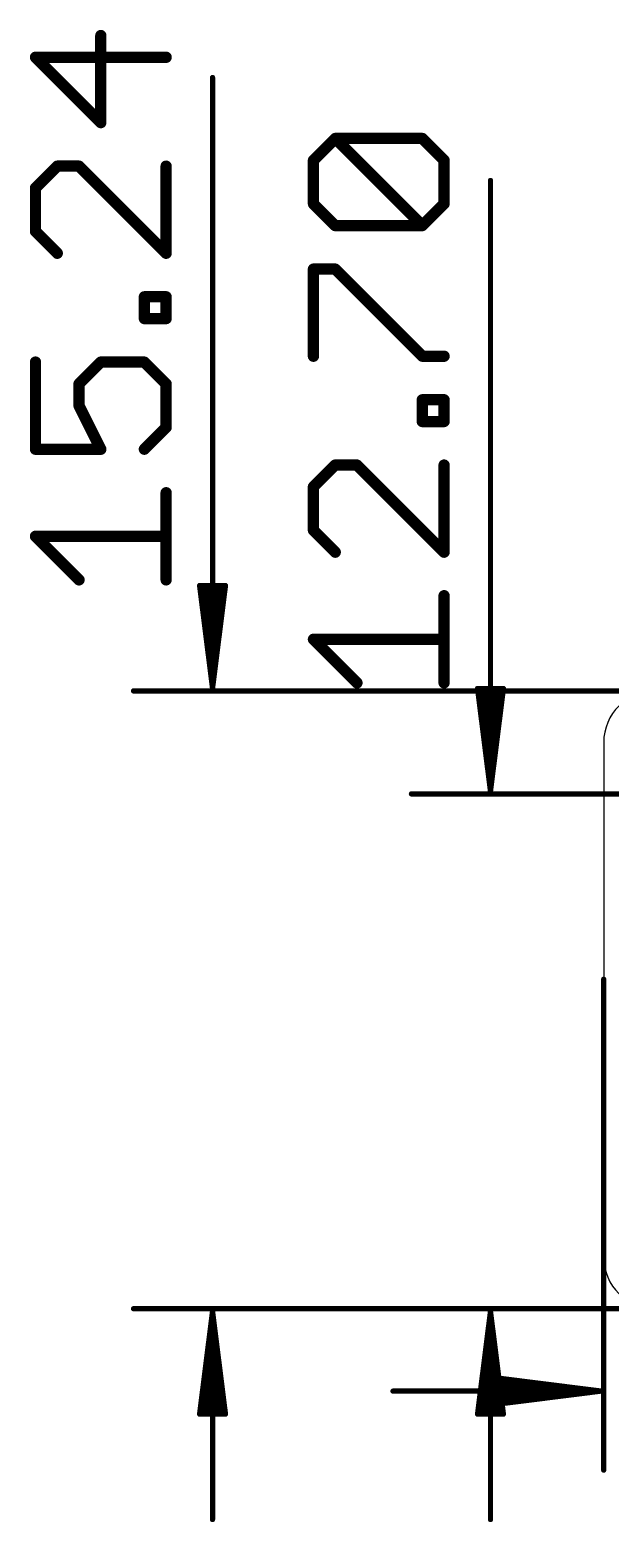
# Model space of a CAD drawing. Extents: x -14.2 to 26.5, y -5.3 to 31.5.
# Drawn here: x -14.16 to 0.16, y -5.27 to 31.55 of the extents above; entities that cross this region are included whole.
import ezdxf

# ---------------------------------------------------------------- set-up
doc = ezdxf.new("R2010")
doc.units = 0
doc.layers.add('20', color=53, linetype='CONTINUOUS')
doc.layers.add('47', color=253, linetype='CONTINUOUS')

msp = doc.modelspace()

# ---------------------------------------------------------------- linework, layer by layer
at = {"layer": '20'}
msp.add_line((0, 13.97), (0, 1.27), dxfattribs=at)
for centre, start, end in [((1.27, 13.97), 90, 180), ((1.27, 1.27), 180, 270)]:
    msp.add_arc(centre, 1.27, start, end, dxfattribs=at)
at = {"layer": '47'}
for points, const_width in [([(-12.4084, 29.2593), (-12.4084, 31.4082)], 0.2794), ([(-10.7967, 30.871), (-14.0201, 30.871)], 0.2794), ([(-14.0201, 30.871), (-12.4084, 29.2593)], 0.2794), ([(-9.652, 15.305), (-9.652, 30.3719)], 0.13), ([(-7.1621, 28.331), (-6.6248, 28.8682)], 0.2794), ([(-6.6248, 28.8682), (-4.4759, 28.8682)], 0.2794), ([(-4.4759, 26.7193), (-6.6248, 28.8682)], 0.2794), ([(-4.4759, 28.8682), (-3.9387, 28.331)], 0.2794), ([(-7.1621, 27.2566), (-7.1621, 28.331)], 0.2794), ([(-3.9387, 28.331), (-3.9387, 27.2566)], 0.2794), ([(-13.4828, 28.1855), (-14.0201, 27.6483)], 0.2794), ([(-12.9456, 28.1855), (-13.4828, 28.1855)], 0.2794), ([(-10.7967, 26.0366), (-12.9456, 28.1855)], 0.2794), ([(-10.7967, 28.1855), (-10.7967, 26.0366)], 0.2794), ([(-14.0201, 27.6483), (-14.0201, 26.5738)], 0.2794), ([(-2.794, 12.765), (-2.794, 27.8319)], 0.13), ([(-6.6248, 26.7193), (-7.1621, 27.2566)], 0.2794), ([(-3.9387, 27.2566), (-4.4759, 26.7193)], 0.2794), ([(-14.0201, 26.5738), (-13.4828, 26.0366)], 0.2794), ([(-4.4759, 26.7193), (-6.6248, 26.7193)], 0.2794), ([(-7.1621, 23.4966), (-7.1621, 25.6455)], 0.2794), ([(-7.1621, 25.6455), (-6.6248, 25.6455)], 0.2794), ([(-6.6248, 25.6455), (-4.4759, 23.4966)], 0.2794), ([(-11.3339, 24.4252), (-11.3339, 24.9624)], 0.2794), ([(-11.3339, 24.9624), (-10.7967, 24.9624)], 0.2794), ([(-10.7967, 24.9624), (-10.7967, 24.4252)], 0.2794), ([(-10.7967, 24.4252), (-11.3339, 24.4252)], 0.2794), ([(-4.4759, 23.4966), (-3.9387, 23.4966)], 0.2794), ([(-14.0201, 23.3514), (-14.0201, 21.2025)], 0.2794), ([(-12.9456, 22.8141), (-12.4084, 23.3514)], 0.2794), ([(-12.4084, 23.3514), (-11.3339, 23.3514)], 0.2794), ([(-11.3339, 23.3514), (-10.7967, 22.8141)], 0.2794), ([(-12.9456, 22.2769), (-12.9456, 22.8141)], 0.2794), ([(-10.7967, 22.8141), (-10.7967, 21.7397)], 0.2794), ([(-4.4759, 21.8852), (-4.4759, 22.4224)], 0.2794), ([(-4.4759, 22.4224), (-3.9387, 22.4224)], 0.2794), ([(-3.9387, 22.4224), (-3.9387, 21.8852)], 0.2794), ([(-12.4084, 21.2025), (-12.9456, 22.2769)], 0.2794), ([(-10.7967, 21.7397), (-11.3339, 21.2025)], 0.2794), ([(-3.9387, 21.8852), (-4.4759, 21.8852)], 0.2794), ([(-14.0201, 21.2025), (-12.4084, 21.2025)], 0.2794), ([(-6.6248, 20.8114), (-7.1621, 20.2741)], 0.2794), ([(-6.0876, 20.8114), (-6.6248, 20.8114)], 0.2794), ([(-3.9387, 18.6625), (-6.0876, 20.8114)], 0.2794), ([(-3.9387, 20.8114), (-3.9387, 18.6625)], 0.2794), ([(-10.7967, 17.9797), (-10.7967, 20.1286)], 0.2794), ([(-7.1621, 20.2741), (-7.1621, 19.1997)], 0.2794), ([(-12.9456, 17.9797), (-14.0201, 19.0541)], 0.2794), ([(-14.0201, 19.0541), (-10.7967, 19.0541)], 0.2794), ([(-7.1621, 19.1997), (-6.6248, 18.6625)], 0.2794), ([(-9.652, 15.305), (-9.9712, 17.84)], 0.13), ([(-9.9712, 17.84), (-9.3328, 17.84)], 0.13), ([(-9.652, 15.305), (-9.912, 17.84)], 0.13), ([(-9.652, 15.305), (-9.782, 17.84)], 0.13), ([(-9.3328, 17.84), (-9.652, 15.305)], 0.13), ([(-9.522, 17.84), (-9.652, 15.305)], 0.13), ([(-9.392, 17.84), (-9.652, 15.305)], 0.13), ([(-3.9387, 15.4397), (-3.9387, 17.5886)], 0.2794), ([(-6.0876, 15.4397), (-7.1621, 16.5142)], 0.2794), ([(-7.1621, 16.5142), (-3.9387, 16.5142)], 0.2794), ([(5.334, 15.24), (-11.602, 15.24)], 0.13), ([(-2.794, 12.765), (-3.1132, 15.3)], 0.13), ([(-3.1132, 15.3), (-2.4748, 15.3)], 0.13), ([(-2.794, 12.765), (-3.054, 15.3)], 0.13), ([(-2.794, 12.765), (-2.924, 15.3)], 0.13), ([(-2.4748, 15.3), (-2.794, 12.765)], 0.13), ([(-2.664, 15.3), (-2.794, 12.765)], 0.13), ([(-2.534, 15.3), (-2.794, 12.765)], 0.13), ([(5.08, 12.7), (-4.744, 12.7)], 0.13), ([(0, 8.128), (0, -3.982)], 0.13), ([(5.334, 0), (-11.602, 0)], 0.13), ([(-9.652, -0.065), (-9.9712, -2.6)], 0.13), ([(-9.652, -0.065), (-9.912, -2.6)], 0.13), ([(-9.652, -0.065), (-9.782, -2.6)], 0.13), ([(-9.652, -0.065), (-9.652, -5.2)], 0.13), ([(-9.3328, -2.6), (-9.652, -0.065)], 0.13), ([(-9.522, -2.6), (-9.652, -0.065)], 0.13), ([(-9.392, -2.6), (-9.652, -0.065)], 0.13), ([(5.08, 0), (-4.744, 0)], 0.13), ([(-2.794, -0.065), (-3.1132, -2.6)], 0.13), ([(-2.794, -0.065), (-3.054, -2.6)], 0.13), ([(-2.794, -0.065), (-2.924, -2.6)], 0.13), ([(-2.794, -0.065), (-2.794, -5.2)], 0.13), ([(-2.4748, -2.6), (-2.794, -0.065)], 0.13), ([(-2.664, -2.6), (-2.794, -0.065)], 0.13), ([(-2.534, -2.6), (-2.794, -0.065)], 0.13), ([(-0.065, -2.032), (-2.6, -1.7128)], 0.13), ([(-2.6, -1.7128), (-2.6, -2.3512)], 0.13), ([(-0.065, -2.032), (-2.6, -1.772)], 0.13), ([(-0.065, -2.032), (-2.6, -1.902)], 0.13), ([(-0.065, -2.032), (-5.2, -2.032)], 0.13), ([(-2.6, -2.3512), (-0.065, -2.032)], 0.13), ([(-2.6, -2.162), (-0.065, -2.032)], 0.13), ([(-2.6, -2.292), (-0.065, -2.032)], 0.13), ([(-9.9712, -2.6), (-9.3328, -2.6)], 0.13), ([(-3.1132, -2.6), (-2.4748, -2.6)], 0.13)]:
    msp.add_lwpolyline(points, dxfattribs=dict(at, const_width=const_width))
for points, const_width in [([(-12.3385, 31.4082, 1), (-12.4782, 31.4082)], 0.1397), ([(-14.0201, 30.9409, 1), (-14.0201, 30.8012)], 0.1397), ([(-13.9707, 30.9204, 1), (-14.0694, 30.8216)], 0.1397), ([(-10.7967, 30.8012, 1), (-10.7967, 30.9409)], 0.1397), ([(-9.6195, 30.3719, 1), (-9.6845, 30.3719)], 0.065), ([(-12.4782, 29.2593, 1), (-12.3385, 29.2593)], 0.1397), ([(-12.4578, 29.2099, 1), (-12.359, 29.3087)], 0.1397), ([(-6.6248, 28.9381, 1), (-6.6248, 28.7984)], 0.1397), ([(-6.5754, 28.9176, 1), (-6.6742, 28.8188)], 0.1397), ([(-6.5754, 28.8188, 1), (-6.6742, 28.9176)], 0.1397), ([(-4.4265, 28.9176, 1), (-4.5253, 28.8188)], 0.1397), ([(-4.4759, 28.7984, 1), (-4.4759, 28.9381)], 0.1397), ([(-7.0922, 28.331, 1), (-7.2319, 28.331)], 0.1397), ([(-7.2114, 28.3804, 1), (-7.1127, 28.2816)], 0.1397), ([(-3.8689, 28.331, 1), (-4.0086, 28.331)], 0.1397), ([(-3.9881, 28.2816, 1), (-3.8893, 28.3804)], 0.1397), ([(-13.4828, 28.2553, 1), (-13.4828, 28.1156)], 0.1397), ([(-13.4334, 28.1361, 1), (-13.5322, 28.2349)], 0.1397), ([(-12.8962, 28.2349, 1), (-12.995, 28.1361)], 0.1397), ([(-12.9456, 28.1156, 1), (-12.9456, 28.2553)], 0.1397), ([(-10.7269, 28.1855, 1), (-10.8666, 28.1855)], 0.1397), ([(-13.9502, 27.6483, 1), (-14.0899, 27.6483)], 0.1397), ([(-14.0694, 27.6976, 1), (-13.9707, 27.5989)], 0.1397), ([(-2.7615, 27.8319, 1), (-2.8265, 27.8319)], 0.065), ([(-7.2319, 27.2566, 1), (-7.0922, 27.2566)], 0.1397), ([(-7.1127, 27.306, 1), (-7.2114, 27.2072)], 0.1397), ([(-4.0086, 27.2566, 1), (-3.8689, 27.2566)], 0.1397), ([(-3.8893, 27.2072, 1), (-3.9881, 27.306)], 0.1397), ([(-14.0899, 26.5738, 1), (-13.9502, 26.5738)], 0.1397), ([(-13.9707, 26.6232, 1), (-14.0694, 26.5244)], 0.1397), ([(-6.6248, 26.7892, 1), (-6.6248, 26.6495)], 0.1397), ([(-6.6742, 26.6699, 1), (-6.5754, 26.7687)], 0.1397), ([(-4.5253, 26.7687, 1), (-4.4265, 26.6699)], 0.1397), ([(-4.5253, 26.6699, 1), (-4.4265, 26.7687)], 0.1397), ([(-4.4759, 26.6495, 1), (-4.4759, 26.7892)], 0.1397), ([(-13.5322, 25.9872, 1), (-13.4334, 26.086)], 0.1397), ([(-10.8461, 25.9872, 1), (-10.7473, 26.086)], 0.1397), ([(-10.8666, 26.0366, 1), (-10.7269, 26.0366)], 0.1397), ([(-7.0922, 25.6455, 1), (-7.2319, 25.6455)], 0.1397), ([(-7.1621, 25.7153, 1), (-7.1621, 25.5756)], 0.1397), ([(-6.5754, 25.6949, 1), (-6.6742, 25.5961)], 0.1397), ([(-6.6248, 25.5756, 1), (-6.6248, 25.7153)], 0.1397), ([(-11.2641, 24.9624, 1), (-11.4038, 24.9624)], 0.1397), ([(-11.3339, 25.0323, 1), (-11.3339, 24.8926)], 0.1397), ([(-10.7269, 24.9624, 1), (-10.8666, 24.9624)], 0.1397), ([(-10.7967, 24.8926, 1), (-10.7967, 25.0323)], 0.1397), ([(-11.4038, 24.4252, 1), (-11.2641, 24.4252)], 0.1397), ([(-11.3339, 24.4951, 1), (-11.3339, 24.3554)], 0.1397), ([(-10.8666, 24.4252, 1), (-10.7269, 24.4252)], 0.1397), ([(-10.7967, 24.3554, 1), (-10.7967, 24.4951)], 0.1397), ([(-7.2319, 23.4966, 1), (-7.0922, 23.4966)], 0.1397), ([(-4.4759, 23.5664, 1), (-4.4759, 23.4267)], 0.1397), ([(-4.5253, 23.4472, 1), (-4.4265, 23.546)], 0.1397), ([(-3.9387, 23.4267, 1), (-3.9387, 23.5664)], 0.1397), ([(-13.9502, 23.3514, 1), (-14.0899, 23.3514)], 0.1397), ([(-12.4084, 23.4212, 1), (-12.4084, 23.2815)], 0.1397), ([(-12.359, 23.302, 1), (-12.4578, 23.4007)], 0.1397), ([(-11.2845, 23.4007, 1), (-11.3833, 23.302)], 0.1397), ([(-11.3339, 23.2815, 1), (-11.3339, 23.4212)], 0.1397), ([(-12.8758, 22.8141, 1), (-13.0155, 22.8141)], 0.1397), ([(-12.995, 22.8635, 1), (-12.8962, 22.7647)], 0.1397), ([(-10.7269, 22.8141, 1), (-10.8666, 22.8141)], 0.1397), ([(-10.8461, 22.7647, 1), (-10.7473, 22.8635)], 0.1397), ([(-4.4061, 22.4224, 1), (-4.5458, 22.4224)], 0.1397), ([(-4.4759, 22.4923, 1), (-4.4759, 22.3526)], 0.1397), ([(-3.8689, 22.4224, 1), (-4.0086, 22.4224)], 0.1397), ([(-3.9387, 22.3526, 1), (-3.9387, 22.4923)], 0.1397), ([(-13.0155, 22.2769, 1), (-12.8758, 22.2769)], 0.1397), ([(-12.8831, 22.3081, 1), (-13.0081, 22.2457)], 0.1397), ([(-10.8666, 21.7397, 1), (-10.7269, 21.7397)], 0.1397), ([(-10.7473, 21.6903, 1), (-10.8461, 21.7891)], 0.1397), ([(-4.4759, 21.9551, 1), (-4.4759, 21.8154)], 0.1397), ([(-4.5458, 21.8852, 1), (-4.4061, 21.8852)], 0.1397), ([(-4.0086, 21.8852, 1), (-3.8689, 21.8852)], 0.1397), ([(-3.9387, 21.8154, 1), (-3.9387, 21.9551)], 0.1397), ([(-14.0201, 21.2723, 1), (-14.0201, 21.1326)], 0.1397), ([(-14.0899, 21.2025, 1), (-13.9502, 21.2025)], 0.1397), ([(-12.4709, 21.1712, 1), (-12.3459, 21.2337)], 0.1397), ([(-12.4084, 21.1326, 1), (-12.4084, 21.2723)], 0.1397), ([(-11.3833, 21.2518, 1), (-11.2845, 21.1531)], 0.1397), ([(-6.6248, 20.8812, 1), (-6.6248, 20.7415)], 0.1397), ([(-6.5754, 20.762, 1), (-6.6742, 20.8607)], 0.1397), ([(-6.0382, 20.8607, 1), (-6.137, 20.762)], 0.1397), ([(-6.0876, 20.7415, 1), (-6.0876, 20.8812)], 0.1397), ([(-3.8689, 20.8114, 1), (-4.0086, 20.8114)], 0.1397), ([(-10.7269, 20.1286, 1), (-10.8666, 20.1286)], 0.1397), ([(-7.0922, 20.2741, 1), (-7.2319, 20.2741)], 0.1397), ([(-7.2114, 20.3235, 1), (-7.1127, 20.2247)], 0.1397), ([(-14.0201, 19.124, 1), (-14.0201, 18.9843)], 0.1397), ([(-13.9707, 19.1035, 1), (-14.0694, 19.0048)], 0.1397), ([(-10.7967, 18.9843, 1), (-10.7967, 19.124)], 0.1397), ([(-7.2319, 19.1997, 1), (-7.0922, 19.1997)], 0.1397), ([(-7.1127, 19.2491, 1), (-7.2114, 19.1503)], 0.1397), ([(-6.6742, 18.6131, 1), (-6.5754, 18.7118)], 0.1397), ([(-3.9881, 18.6131, 1), (-3.8893, 18.7118)], 0.1397), ([(-4.0086, 18.6625, 1), (-3.8689, 18.6625)], 0.1397), ([(-12.995, 17.9303, 1), (-12.8962, 18.0291)], 0.1397), ([(-10.8666, 17.9797, 1), (-10.7269, 17.9797)], 0.1397), ([(-9.939, 17.8441, 1), (-10.0035, 17.8359)], 0.065), ([(-9.9712, 17.8725, 1), (-9.9712, 17.8075)], 0.065), ([(-9.8797, 17.8433, 1), (-9.9443, 17.8367)], 0.065), ([(-9.7495, 17.8417, 1), (-9.8145, 17.8383)], 0.065), ([(-9.4895, 17.8383, 1), (-9.5545, 17.8417)], 0.065), ([(-9.3597, 17.8367, 1), (-9.4243, 17.8433)], 0.065), ([(-9.3005, 17.8359, 1), (-9.365, 17.8441)], 0.065), ([(-9.3328, 17.8075, 1), (-9.3328, 17.8725)], 0.065), ([(-3.8689, 17.5886, 1), (-4.0086, 17.5886)], 0.1397), ([(-7.1621, 16.584, 1), (-7.1621, 16.4443)], 0.1397), ([(-7.1127, 16.5635, 1), (-7.2114, 16.4648)], 0.1397), ([(-3.9387, 16.4443, 1), (-3.9387, 16.584)], 0.1397), ([(-6.137, 15.3903, 1), (-6.0382, 15.4891)], 0.1397), ([(-4.0086, 15.4397, 1), (-3.8689, 15.4397)], 0.1397), ([(-11.602, 15.2725, 1), (-11.602, 15.2075)], 0.065), ([(-9.6842, 15.3091, 1), (-9.6198, 15.3009)], 0.065), ([(-9.6843, 15.3083, 1), (-9.6197, 15.3017)], 0.065), ([(-9.6845, 15.3033, 1), (-9.6195, 15.3067)], 0.065), ([(-9.6845, 15.3067, 1), (-9.6195, 15.3033)], 0.065), ([(-9.6845, 15.305, 1), (-9.6195, 15.305)], 0.065), ([(-9.6843, 15.3017, 1), (-9.6197, 15.3083)], 0.065), ([(-9.6842, 15.3009, 1), (-9.6198, 15.3091)], 0.065), ([(-3.081, 15.3041, 1), (-3.1455, 15.2959)], 0.065), ([(-3.1132, 15.3325, 1), (-3.1132, 15.2675)], 0.065), ([(-3.0217, 15.3033, 1), (-3.0863, 15.2967)], 0.065), ([(-2.8915, 15.3017, 1), (-2.9565, 15.2983)], 0.065), ([(-2.6315, 15.2983, 1), (-2.6965, 15.3017)], 0.065), ([(-2.5017, 15.2967, 1), (-2.5663, 15.3033)], 0.065), ([(-2.4425, 15.2959, 1), (-2.507, 15.3041)], 0.065), ([(-2.4748, 15.2675, 1), (-2.4748, 15.3325)], 0.065), ([(-4.744, 12.7325, 1), (-4.744, 12.6675)], 0.065), ([(-2.8262, 12.7691, 1), (-2.7618, 12.7609)], 0.065), ([(-2.8263, 12.7683, 1), (-2.7617, 12.7617)], 0.065), ([(-2.8265, 12.7633, 1), (-2.7615, 12.7667)], 0.065), ([(-2.8265, 12.7667, 1), (-2.7615, 12.7633)], 0.065), ([(-2.8265, 12.765, 1), (-2.7615, 12.765)], 0.065), ([(-2.8263, 12.7617, 1), (-2.7617, 12.7683)], 0.065), ([(-2.8262, 12.7609, 1), (-2.7618, 12.7691)], 0.065), ([(0.0325, 8.128, 1), (-0.0325, 8.128)], 0.065), ([(-11.602, 0.0325, 1), (-11.602, -0.0325)], 0.065), ([(-9.6195, -0.0667, 1), (-9.6845, -0.0633)], 0.065), ([(-9.6195, -0.0633, 1), (-9.6845, -0.0667)], 0.065), ([(-4.744, 0.0325, 1), (-4.744, -0.0325)], 0.065), ([(-2.7615, -0.0667, 1), (-2.8265, -0.0633)], 0.065), ([(-2.7615, -0.0633, 1), (-2.8265, -0.0667)], 0.065), ([(-9.6195, -0.065, 1), (-9.6845, -0.065)], 0.065), ([(-9.6198, -0.0609, 1), (-9.6842, -0.0691)], 0.065), ([(-9.6197, -0.0617, 1), (-9.6843, -0.0683)], 0.065), ([(-9.6197, -0.0683, 1), (-9.6843, -0.0617)], 0.065), ([(-9.6198, -0.0691, 1), (-9.6842, -0.0609)], 0.065), ([(-2.7615, -0.065, 1), (-2.8265, -0.065)], 0.065), ([(-2.7618, -0.0609, 1), (-2.8262, -0.0691)], 0.065), ([(-2.7617, -0.0617, 1), (-2.8263, -0.0683)], 0.065), ([(-2.7617, -0.0683, 1), (-2.8263, -0.0617)], 0.065), ([(-2.7618, -0.0691, 1), (-2.8262, -0.0609)], 0.065), ([(-2.5959, -1.6805, 1), (-2.6041, -1.745)], 0.065), ([(-2.5675, -1.7128, 1), (-2.6325, -1.7128)], 0.065), ([(-2.5967, -1.7397, 1), (-2.6033, -1.8043)], 0.065), ([(-2.5983, -1.8695, 1), (-2.6017, -1.9345)], 0.065), ([(-5.2, -1.9995, 1), (-5.2, -2.0645)], 0.065), ([(-2.6017, -2.1295, 1), (-2.5983, -2.1945)], 0.065), ([(-0.0609, -2.0642, 1), (-0.0691, -1.9998)], 0.065), ([(-0.0691, -2.0642, 1), (-0.0609, -1.9998)], 0.065), ([(-0.0617, -2.0643, 1), (-0.0683, -1.9997)], 0.065), ([(-0.0683, -2.0643, 1), (-0.0617, -1.9997)], 0.065), ([(-0.0667, -2.0645, 1), (-0.0633, -1.9995)], 0.065), ([(-0.0633, -2.0645, 1), (-0.0667, -1.9995)], 0.065), ([(-0.065, -2.0645, 1), (-0.065, -1.9995)], 0.065), ([(-10.0035, -2.5959, 1), (-9.939, -2.6041)], 0.065), ([(-9.9712, -2.5675, 1), (-9.9712, -2.6325)], 0.065), ([(-9.9443, -2.5967, 1), (-9.8797, -2.6033)], 0.065), ([(-9.8145, -2.5983, 1), (-9.7495, -2.6017)], 0.065), ([(-9.5545, -2.6017, 1), (-9.4895, -2.5983)], 0.065), ([(-9.4243, -2.6033, 1), (-9.3597, -2.5967)], 0.065), ([(-9.365, -2.6041, 1), (-9.3005, -2.5959)], 0.065), ([(-9.3328, -2.6325, 1), (-9.3328, -2.5675)], 0.065), ([(-3.1455, -2.5959, 1), (-3.081, -2.6041)], 0.065), ([(-3.1132, -2.5675, 1), (-3.1132, -2.6325)], 0.065), ([(-3.0863, -2.5967, 1), (-3.0217, -2.6033)], 0.065), ([(-2.9565, -2.5983, 1), (-2.8915, -2.6017)], 0.065), ([(-2.6965, -2.6017, 1), (-2.6315, -2.5983)], 0.065), ([(-2.6033, -2.2597, 1), (-2.5967, -2.3243)], 0.065), ([(-2.6041, -2.319, 1), (-2.5959, -2.3835)], 0.065), ([(-2.6325, -2.3512, 1), (-2.5675, -2.3512)], 0.065), ([(-2.5663, -2.6033, 1), (-2.5017, -2.5967)], 0.065), ([(-2.507, -2.6041, 1), (-2.4425, -2.5959)], 0.065), ([(-2.4748, -2.6325, 1), (-2.4748, -2.5675)], 0.065), ([(-0.0325, -3.982, 1), (0.0325, -3.982)], 0.065), ([(-9.6845, -5.2, 1), (-9.6195, -5.2)], 0.065), ([(-2.8265, -5.2, 1), (-2.7615, -5.2)], 0.065)]:
    msp.add_lwpolyline(points, format="xyb", dxfattribs=dict(at, const_width=const_width))

doc.saveas('drawing.dxf')
